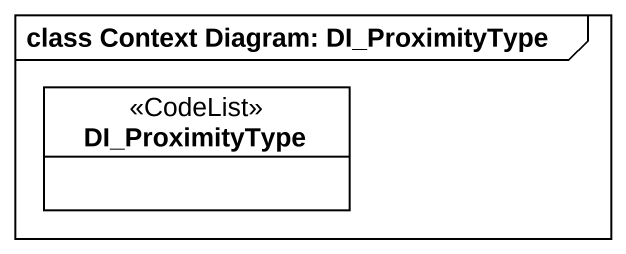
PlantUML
@startuml
mainframe class Context Diagram: DI_ProximityType
hide circle
hide empty members
class DI_ProximityType <<CodeList>>
@enduml
